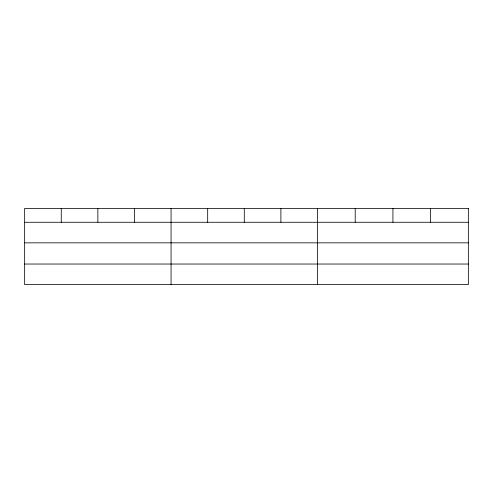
<?xml version="1.0" encoding="UTF-8"?>
<svg xmlns="http://www.w3.org/2000/svg" width="493" height="493" viewBox="0 0 493 493"><rect width="100%" height="100%" fill="white"/><g stroke="black" fill="none" stroke-linecap="round" stroke-linejoin="round"><path stroke-width="0.74" d="M24.65 222.275L468.35 222.275M24.65 242.846L468.35 242.846M24.65 264.038L468.35 264.038M430.635 208.391L430.635 222.275M392.921 208.391L392.921 222.275M355.206 208.391L355.206 222.275M317.492 208.391L317.492 284.609M280.887 208.391L280.887 222.275M244.281 208.391L244.281 222.275M207.676 208.391L207.676 222.275M171.071 208.391L171.071 284.609M134.466 208.391L134.466 222.275M97.861 208.391L97.861 222.275M61.255 208.391L61.255 222.275M468.35 208.391L24.65 208.391L24.65 284.609L468.35 284.609L468.35 208.391"/></g></svg>
